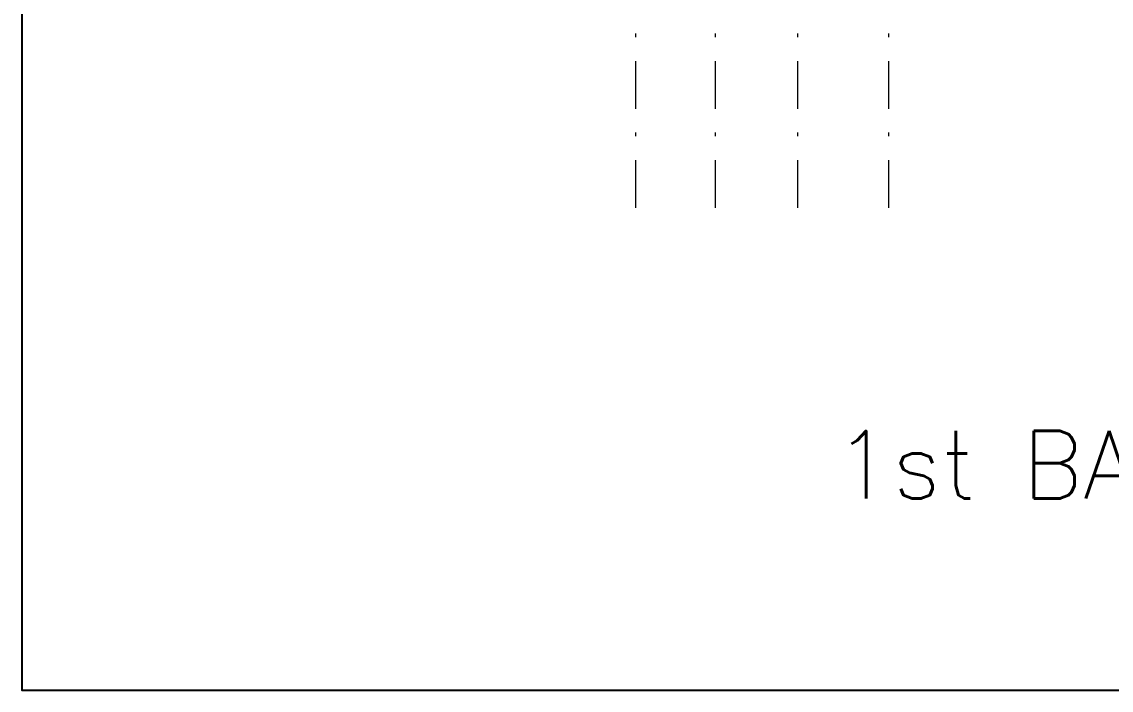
# Model space of a CAD drawing. Header units: metres. Extents: x 0 to 435, y 0 to 273.
# Drawn here: x 0 to 29.05, y 0 to 17.81 of the extents above; entities that cross this region are included whole.
import ezdxf

# ---------------------------------------------------------------- set-up
doc = ezdxf.new("R2010")
doc.units = ezdxf.units.M
doc.header["$MEASUREMENT"] = 0
doc.linetypes.add('B4-PLANS$0$DASHDOT', pattern=[25.4, 12.7, -6.35, 0, -6.35])
doc.layers.add('Dote', color=1, linetype='B4-PLANS$0$DASHDOT', lineweight=15)
doc.styles.add('B4-PLANS$0$ROMANS', font='romans.shx')

msp = doc.modelspace()

# ---------------------------------------------------------------- linework, layer by layer
at = {"layer": 'Defpoints'}
msp.add_lwpolyline([(82.8278, 66.4842), (0, 66.4842), (0, 0), (82.8278, 0)], close=True, dxfattribs=at)
msp.add_lwpolyline([(82.8278, 66.4842), (0, 66.4842), (0, 0), (82.8278, 0)], close=True, dxfattribs=at)
at = {"layer": 'Dote', "ltscale": 0.1}
for p, q in [((16.3639, 56.3634), (16.3639, 12.7794)), ((18.4879, 56.3634), (18.4879, 12.7794)), ((20.6839, 56.3634), (20.6839, 12.7794)), ((23.1079, 56.3634), (23.1079, 12.7794))]:
    msp.add_line(p, q, dxfattribs=at)

# ---------------------------------------------------------------- texts
at = {"layer": 'Defpoints', "style": 'B4-PLANS$0$ROMANS'}
msp.add_text('1st BASEMENT FLOOR BLOCK (4)', height=1.8, dxfattribs=at).set_placement((21.6598, 5.1078, 0))
msp.add_text('1st BASEMENT FLOOR BLOCK (4)', height=1.8, dxfattribs=at).set_placement((21.6598, 5.1078, 0))

doc.saveas('drawing.dxf')
